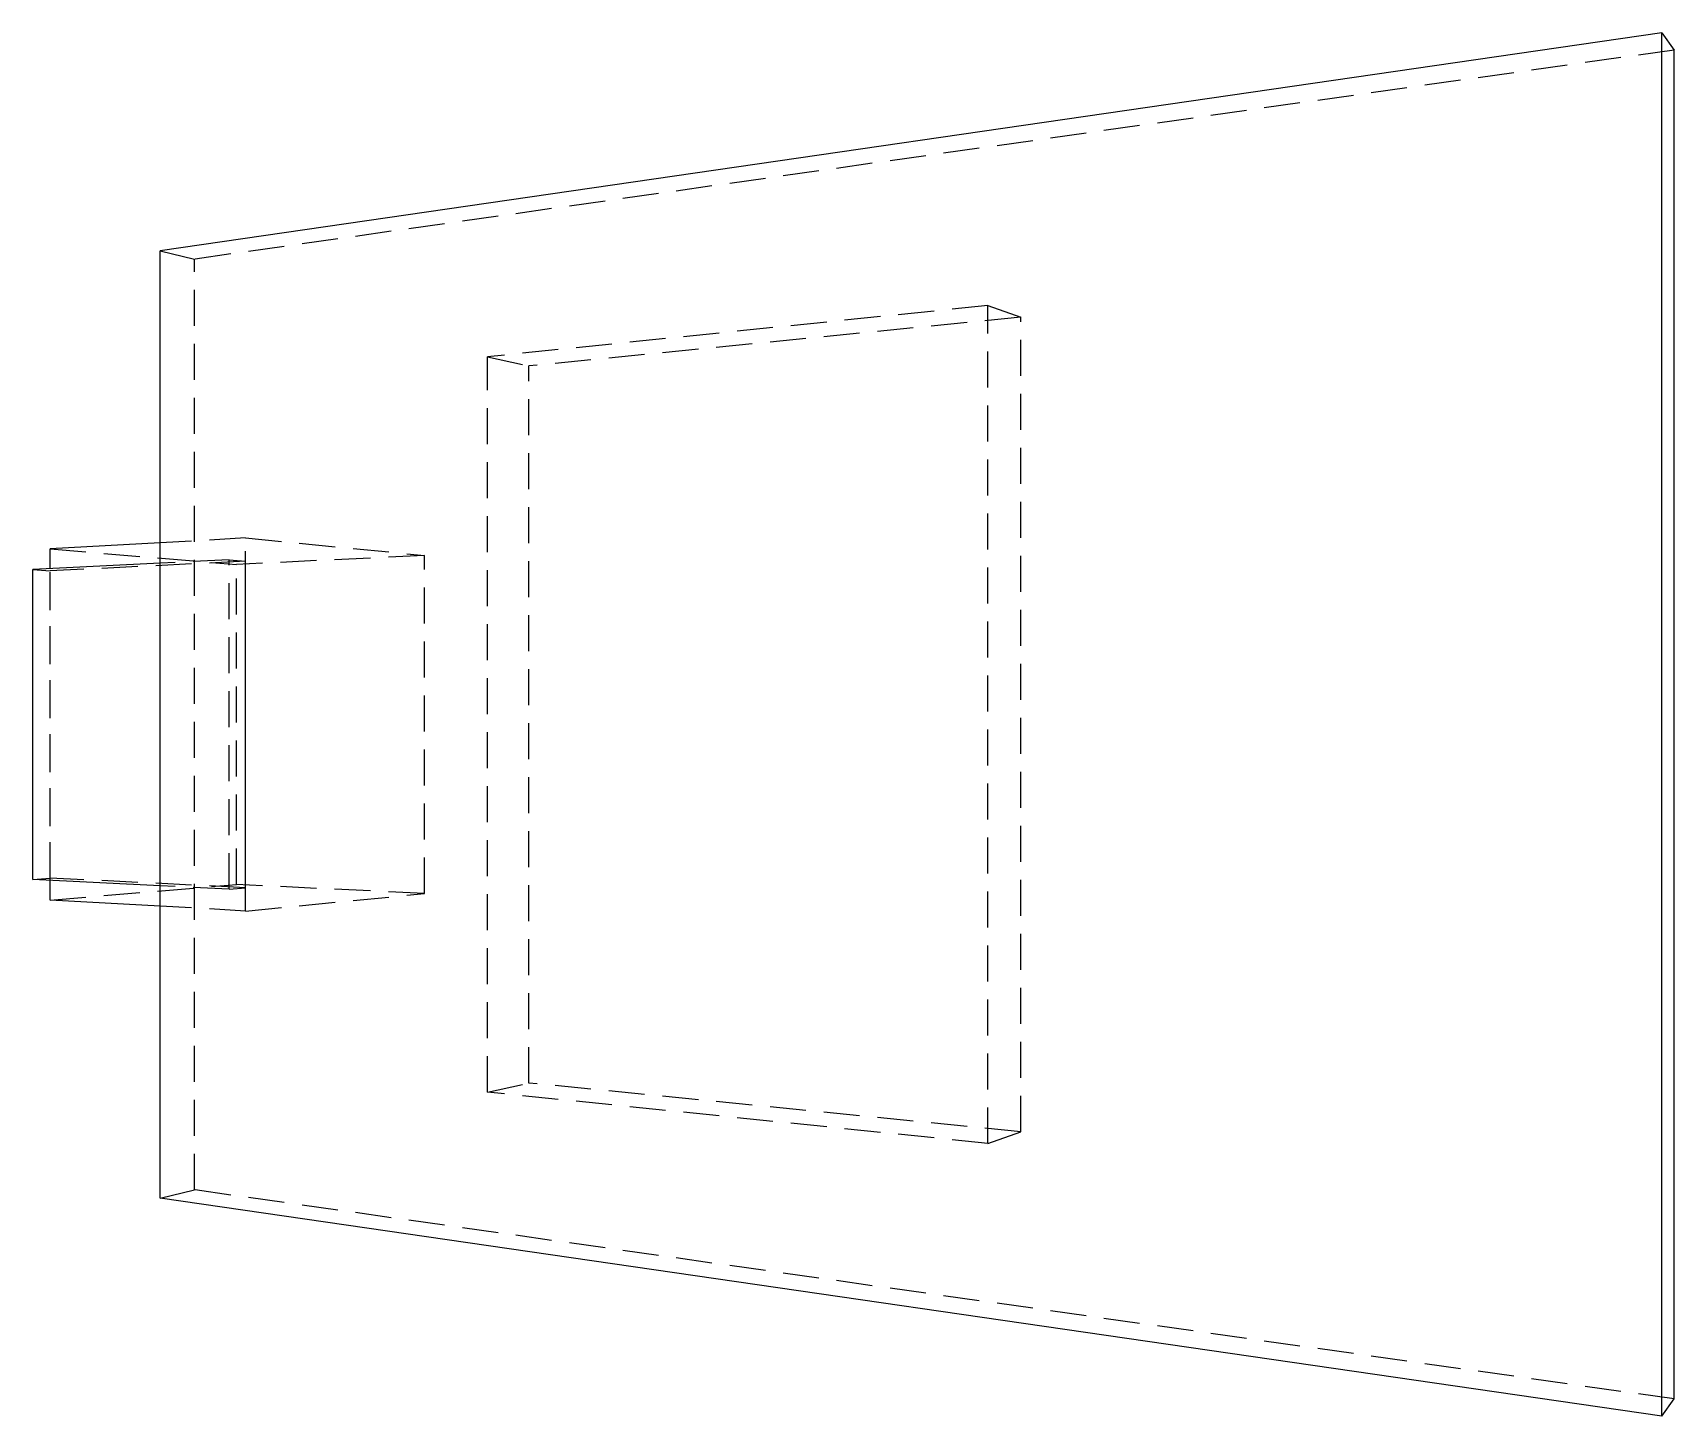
# Model space of a CAD drawing. Header units: millimetres. Extents: x -128 to 161, y -122 to 122.
import ezdxf

# ---------------------------------------------------------------- set-up
doc = ezdxf.new("R2010")
doc.units = ezdxf.units.MM
doc.linetypes.add('HIDDEN', pattern=[9.525, 6.35, -3.175])
doc.layers.add('hidden', color=7, linetype='HIDDEN')
doc.layers.add('visible', color=7, linetype='CONTINUOUS')

msp = doc.modelspace()

# ---------------------------------------------------------------- linework, layer by layer
at = {"layer": 'hidden'}
for p, q in [((161.47, 118.98), (-99.56, 82.1)), ((-105.61, 83.53), (-99.56, 82.1)), ((-99.56, -82.1), (-99.56, 82.1)), ((40.38, 73.91), (-47.9, 64.86)), ((40.38, 73.91), (46.19, 71.83)), ((40.38, -73.91), (40.38, 73.91)), ((46.19, 71.83), (-40.59, 63.25)), ((46.19, -71.83), (46.19, 71.83)), ((-47.9, 64.86), (-40.59, 63.25)), ((-47.9, -64.86), (-47.9, 64.86)), ((-40.59, -63.25), (-40.59, 63.25)), ((-90.57, 32.9), (-105.61, 32.06)), ((-90.57, 32.9), (-59.02, 29.82)), ((-90.57, -32.9), (-90.57, 32.9)), ((-125.07, 30.97), (-92.15, 28.23)), ((-93.49, 29.04), (-105.61, 28.44)), ((-93.49, 29.04), (-90.57, 28.79)), ((-93.49, -29.04), (-93.49, 29.04)), ((-59.02, 29.82), (-92.15, 28.23)), ((-59.02, -29.82), (-59.02, 29.82)), ((-128.1, 27.32), (-125.07, 27.1)), ((-90.57, 28.79), (-125.07, 27.1)), ((-125.07, -27.47), (-125.07, 27.47)), ((-125.07, -27.1), (-125.07, 27.1)), ((-92.15, -28.23), (-92.15, 28.23)), ((-90.57, -28.79), (-90.57, 28.79)), ((-128.1, -27.32), (-125.07, -27.1)), ((-90.57, -28.79), (-125.07, -27.1)), ((-125.07, -30.97), (-92.15, -28.23)), ((-93.49, -29.04), (-105.61, -28.44)), ((-93.49, -29.04), (-90.57, -28.79)), ((-59.02, -29.82), (-92.15, -28.23)), ((-90.57, -32.9), (-59.02, -29.82)), ((-90.57, -32.9), (-105.61, -32.06)), ((-47.9, -64.86), (-40.59, -63.25)), ((46.19, -71.83), (-40.59, -63.25)), ((40.38, -73.91), (-47.9, -64.86)), ((40.38, -73.91), (46.19, -71.83)), ((-105.61, -83.53), (-99.56, -82.1)), ((161.47, -118.98), (-99.56, -82.1))]:
    msp.add_line(p, q, dxfattribs=at)
at = {"layer": 'visible'}
for p, q in [((159.29, 122.01), (-105.61, 83.53)), ((159.29, 122.01), (161.47, 118.98)), ((159.29, -122.01), (159.29, 122.01)), ((161.47, -118.98), (161.47, 118.98)), ((-105.61, -83.53), (-105.61, 83.53)), ((-105.61, 32.06), (-125.07, 30.97)), ((-125.07, 27.47), (-125.07, 30.97)), ((-105.61, 28.44), (-128.1, 27.32)), ((-128.1, -27.32), (-128.1, 27.32)), ((-105.61, -28.44), (-128.1, -27.32)), ((-125.07, -30.97), (-125.07, -27.47)), ((-105.61, -32.06), (-125.07, -30.97)), ((159.29, -122.01), (-105.61, -83.53)), ((159.29, -122.01), (161.47, -118.98))]:
    msp.add_line(p, q, dxfattribs=at)

doc.saveas('drawing.dxf')
